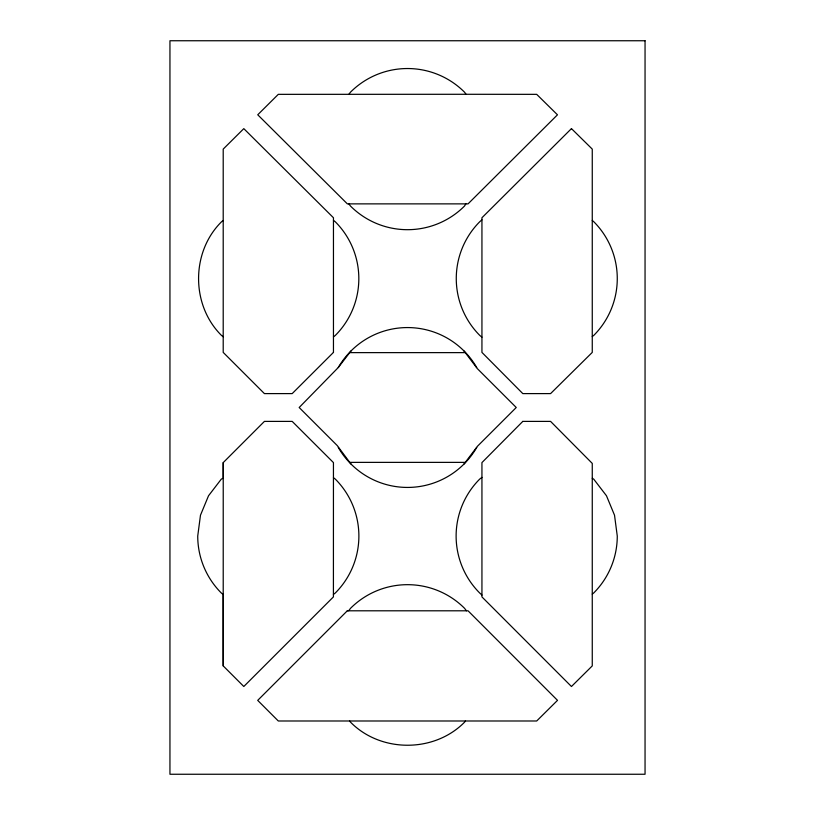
<?xml version="1.0" encoding="UTF-8"?>
<svg xmlns="http://www.w3.org/2000/svg" width="815" height="815" viewBox="0 0 815 815"><rect width="100%" height="100%" fill="white"/><g stroke="black" fill="none" stroke-linecap="round" stroke-linejoin="round"><path stroke-width="1.22" d="M223.208 665.896L223.229 462.594L264.417 421.396L292.198 421.396L333.447 462.594L333.416 596.906L243.807 686.495L223.208 665.896L223.188 594.451L221.334 593.025A80.573 80.573 0 0 1 197.729 536.056L200.48 515.202L208.528 495.764L221.334 479.077L223.229 478.262L223.229 462.594M464.02 464.02L477.519 446.192L516.252 407.5L477.274 368.563L464.02 350.98M465.874 203.872L464.479 206.083A80.573 80.573 0 0 1 350.521 206.083L348.83 203.872M348.851 94.326L350.521 92.136A80.573 80.573 0 0 1 464.479 92.136L466.119 94.285L536.698 94.346L557.47 114.813L468.044 203.872L347.353 203.872L257.744 114.783L278.302 94.346L466.119 94.285M350.98 464.02L337.278 445.601L299.176 407.51L338.276 367.534L350.98 350.98M348.626 610.802L350.572 608.275A80.573 80.573 0 0 1 464.519 608.275L466.455 610.802M465.467 720.99L464.519 722.222C434.212 752.907 380.87 752.907 350.572 722.222L349.615 720.99M481.94 219.816L479.801 221.68A80.502 80.502 0 0 0 479.892 335.525L481.94 337.166M223.208 220.488L221.548 221.762C190.924 252.008 190.924 305.248 221.548 335.485L223.208 336.758M333.457 336.88L335.271 335.485A80.41 80.41 0 0 0 335.271 221.762L333.457 220.366M481.94 477.376L479.719 479.077A80.573 80.573 0 0 0 479.719 593.025L481.94 595.062M333.416 594.461L335.281 593.025A80.573 80.573 0 0 0 335.281 479.077L333.447 477.672M592.261 594.104L593.666 593.025A80.573 80.573 0 0 0 617.271 536.056L614.52 515.202L606.472 495.764L593.666 479.077L592.261 478.334M592.261 336.544L593.738 335.434A80.502 80.502 0 0 0 593.646 221.588L592.261 220.437M349.716 352.63L465.284 352.63M349.716 462.37L465.284 462.37M476.724 447.466A79.931 79.931 0 0 1 338.276 447.466M338.276 367.534A79.931 79.931 0 0 1 476.724 367.534M522.802 421.396L481.94 462.594L481.94 596.906L571.458 686.515L592.261 665.896L592.261 463.409L550.583 421.396L522.802 421.396M333.457 352.406L292.198 393.604L264.417 393.604L223.208 352.406L223.208 149.104L243.807 128.638L333.457 217.758L333.457 352.406M347.302 610.802L257.703 700.38L278.302 720.99L536.698 720.99L557.511 700.35L468.044 610.802L347.302 610.802M571.458 128.607L481.94 217.758L481.94 352.406L522.802 393.604L550.583 393.604L592.261 352.406L592.261 149.104L571.458 128.607M645.052 40.75L169.948 40.75L169.948 774.25L645.052 774.25L645.052 40.75"/></g></svg>
